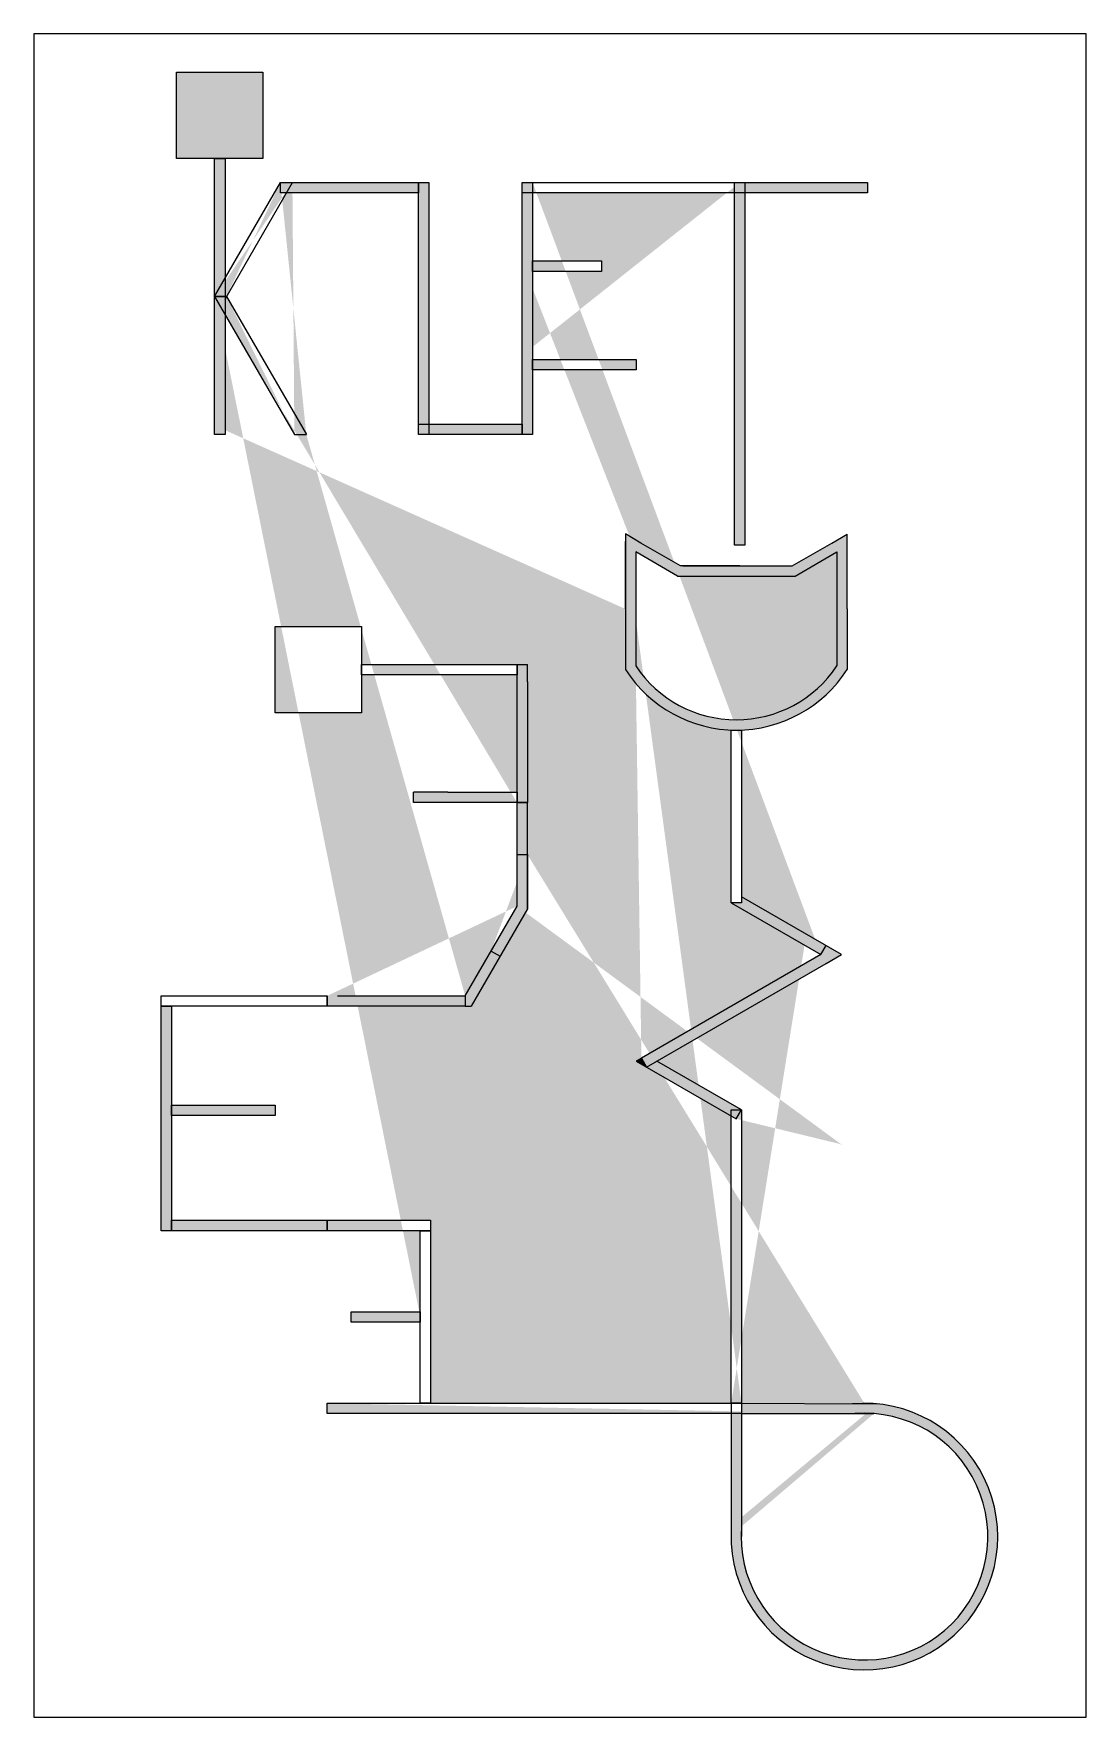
# Model space of a CAD drawing. Header units: inches. Extents: x -10 to 294, y -494 to -7.
import ezdxf

# ---------------------------------------------------------------- set-up
doc = ezdxf.new("R2010")
doc.units = ezdxf.units.IN
doc.header["$MEASUREMENT"] = 0
doc.layers.add('Layer 1', color=7, linetype='Continuous', true_color=0x000000)
doc.layers.add('Layer1', color=7, linetype='Continuous', true_color=0x000000)
doc.layers.add('Layer2', color=7, linetype='Continuous', lineweight=0, true_color=0x000000)

msp = doc.modelspace()

# ---------------------------------------------------------------- hatches: boundary and pattern name
at = {"layer": 'Layer 1', "true_color": 0x000000}
h = msp.add_hatch(color=18, dxfattribs=at)
h.dxf.hatch_style = 1
h.paths.add_polyline_path([(56.1, -17.79), (31.1, -17.79), (31.1, -42.79), (56.1, -42.79)], flags=17)
h.paths.add_polyline_path([(45.1, -42.79), (42.1, -42.79), (42.1, -82.79), (45.1, -77.59)], flags=17)
h.paths.add_polyline_path([(45.1, -87.99), (42.1, -82.79), (42.1, -122.79), (45.1, -122.79)], flags=16)
h.paths.add_polyline_path([(45.1, -82.79), (42.1, -82.79), (45.1, -87.99)], flags=16)
h.paths.add_polyline_path([(45.1, -77.59), (42.1, -82.79), (45.1, -82.79)], flags=17)
h.paths.add_polyline_path([(62.88, -52.79), (61.15, -52.79), (61.15, -49.79), (45.1, -77.59), (45.1, -82.79), (45.1, -83.59)], flags=17)
h.paths.add_polyline_path([(45.56, -82.79), (45.1, -83.59), (45.1, -87.99), (65.19, -122.79), (68.65, -122.79)], flags=17)
h.paths.add_polyline_path([(101.15, -49.79), (64.61, -49.79), (62.88, -52.79), (101.15, -52.79)], flags=16)
h.paths.add_polyline_path([(64.61, -49.79), (61.15, -49.79), (61.15, -52.79), (62.88, -52.79)], flags=16)
h.paths.add_polyline_path([(104.15, -49.79), (101.15, -49.79), (101.15, -119.79), (104.15, -119.79)], flags=17)
h.paths.add_polyline_path([(131.15, -119.79), (104.15, -119.79), (104.15, -122.79), (131.15, -122.79)], flags=16)
h.paths.add_polyline_path([(104.15, -119.79), (101.15, -119.79), (101.15, -122.79), (104.15, -122.79)], flags=17)
h.paths.add_polyline_path([(134.15, -52.79), (131.15, -52.79), (131.15, -122.79), (134.15, -122.79)], flags=17)
h.paths.add_polyline_path([(56.1, -42.79), (31.1, -42.79), (31.1, -17.79), (56.1, -17.79)])
h.paths.add_polyline_path([(26.65, -353.38), (26.65, -288.38), (29.65, -288.38), (29.65, -353.38)])
h.paths.add_polyline_path([(74.65, -353.38), (29.65, -353.38), (29.65, -350.38), (74.65, -350.38)])
h.paths.add_polyline_path([(194.65, -406.38), (74.65, -406.38), (74.65, -403.38), (194.65, -403.38)], flags=17)
h.paths.add_polyline_path([(45.1, -122.79), (42.1, -122.79), (42.1, -82.79), (45.1, -82.79)], flags=17)
h.paths.add_polyline_path([(101.15, -52.79), (61.15, -52.79), (61.15, -49.79), (101.15, -49.79)], flags=17)
h.paths.add_polyline_path([(101.15, -122.79), (101.15, -49.79), (104.15, -49.79), (104.15, -122.79)])
h.paths.add_polyline_path([(45.1, -82.79), (42.1, -82.79), (42.1, -42.79), (45.1, -42.79)])
h.paths.add_polyline_path([(131.15, -122.79), (101.15, -122.79), (101.15, -119.79), (131.15, -119.79)], flags=17)
h.paths.add_polyline_path([(84.65, -203.4), (59.65, -203.4), (59.65, -178.4), (84.65, -178.4)], flags=17)
h.paths.add_polyline_path([(84.65, -189.4), (129.65, -189.4), (129.65, -192.4), (84.65, -192.4)], flags=16)
h.paths.add_polyline_path([(104.65, -353.38), (74.65, -353.38), (74.65, -350.38), (104.65, -350.38)], flags=17)
h.paths.add_polyline_path([(101.65, -379.88), (81.65, -379.88), (81.65, -376.88), (101.65, -376.88)], flags=17)
h.paths.add_polyline_path([(101.65, -403.38), (101.65, -353.38), (104.65, -353.38), (104.65, -403.38)], flags=17)
h.paths.add_polyline_path([(191.65, -258.38), (191.65, -208.38), (194.65, -208.38), (194.65, -258.38)], flags=17)
h.paths.add_polyline_path([(131.15, -122.79), (131.15, -49.79), (134.15, -49.79), (134.15, -122.79)])
h.paths.add_polyline_path([(164.15, -104), (134.15, -104), (134.15, -101), (164.15, -101)], flags=17)
h.paths.add_polyline_path([(154.15, -75.5), (134.15, -75.5), (134.15, -72.5), (154.15, -72.5)], flags=17)
h.paths.add_polyline_path([(231.14, -52.79), (131.14, -52.79), (131.14, -49.79), (231.14, -49.79)], flags=17)
h.paths.add_polyline_path([(192.65, -154.79), (192.65, -49.79), (195.65, -49.79), (195.65, -154.79)], flags=17)
h.paths.add_polyline_path([(191.65, -403.38), (191.65, -318.38), (194.65, -318.38), (194.65, -403.38)], flags=17)
h.paths.add_polyline_path([(59.65, -320.06), (49.65, -320.06), (29.65, -320.06), (29.65, -317.06), (59.65, -317.06)])
h.paths.add_polyline_path([(74.65, -288.38), (71.65, -288.38), (26.65, -288.38), (26.65, -285.38), (74.65, -285.38)], flags=17)
edge = h.paths.add_edge_path(flags=17)
edge.add_line((74.65, -288.38), (71.65, -288.38))
edge.add_line((74.65, -288.38), (74.65, -285.38))
edge.add_line((26.65, -285.38), (74.65, -285.38))
edge.add_line((26.65, -288.38), (26.65, -285.38))
edge.add_line((71.65, -288.38), (26.65, -288.38))
h.paths.add_polyline_path([(129.65, -226.4), (109.65, -226.4), (99.65, -226.4), (99.65, -229.4), (129.65, -229.4)], flags=17)
h.paths.add_polyline_path([(132.65, -229.4), (129.65, -229.4)], flags=0)
edge = h.paths.add_edge_path(flags=17)
edge.add_line((114.65, -288.38), (116.38, -288.38))
edge.add_line((132.65, -260.2), (116.38, -288.38))
edge.add_line((132.65, -260.2), (132.65, -229.4))
edge.add_line((132.65, -229.4), (129.65, -229.4))
edge.add_line((129.65, -259.4), (129.65, -229.4))
edge.add_line((129.65, -259.4), (114.65, -285.38))
edge.add_line((114.65, -285.38), (114.65, -288.38))
h.paths.add_polyline_path([(74.65, -285.38), (74.65, -288.38)], flags=17)
edge = h.paths.add_edge_path(flags=16)
edge.add_line((114.65, -288.38), (116.38, -288.38))
edge.add_line((114.65, -285.38), (114.65, -288.38))
edge.add_line((114.65, -285.38), (129.65, -259.4))
edge.add_line((129.65, -259.4), (129.65, -229.4))
edge.add_line((129.65, -229.4), (132.65, -229.4))
edge.add_line((132.65, -260.2), (132.65, -229.4))
edge.add_line((132.65, -260.2), (116.38, -288.38))
h.paths.add_polyline_path([(194.15, -160.79), (177.65, -160.79)], flags=0)
edge = h.paths.add_edge_path(flags=16)
edge.add_line((161.02, -173.29), (161.02, -190.79))
edge.add_arc((193.15, -170.25), 38.13, 212.595, 327.405)
edge.add_line((225.27, -173.29), (225.27, -190.79))
edge.add_line((225.27, -173.29), (225.27, -151.61))
edge.add_line((220.77, -154.19), (225.27, -151.61))
edge.add_line((209.34, -160.79), (220.77, -154.19))
edge.add_line((207.65, -160.79), (209.34, -160.79))
edge.add_line((194.15, -160.79), (207.65, -160.79))
edge.add_line((177.65, -160.79), (194.15, -160.79))
edge.add_line((177.65, -160.79), (176.95, -160.79))
edge.add_line((176.95, -160.79), (165.52, -154.19))
edge.add_line((165.52, -154.19), (161.02, -151.54))
edge.add_line((161.02, -151.54), (161.02, -173.29))
edge = h.paths.add_edge_path(flags=0)
edge.add_line((161.02, -173.29), (161.02, -190.79))
edge.add_line((161.02, -151.54), (161.02, -173.29))
edge.add_line((165.52, -154.19), (161.02, -151.54))
edge.add_line((176.95, -160.79), (165.52, -154.19))
edge.add_line((177.65, -160.79), (176.95, -160.79))
edge.add_line((194.15, -160.79), (177.65, -160.79))
edge.add_line((194.15, -160.79), (207.65, -160.79))
edge.add_line((207.65, -160.79), (209.34, -160.79))
edge.add_line((209.34, -160.79), (220.77, -154.19))
edge.add_line((220.77, -154.19), (225.27, -151.61))
edge.add_line((225.27, -173.29), (225.27, -151.61))
edge.add_line((225.27, -173.29), (225.27, -190.79))
edge.add_arc((193.15, -170.25), 38.13, 212.595, 327.405)
edge = h.paths.add_edge_path(flags=0)
edge.add_line((164.02, -156.79), (164.02, -189.79))
edge.add_arc((193.15, -170.38), 35, 213.6824, 326.3176)
edge.add_line((222.27, -189.79), (222.27, -156.79))
edge.add_line((222.27, -156.79), (210.15, -163.79))
edge.add_line((210.15, -163.79), (176.15, -163.79))
edge.add_line((176.15, -163.79), (164.02, -156.79))
edge = h.paths.add_edge_path()
edge.add_arc((230.25, -442), 38.61, 178.5515, 455.0843)
edge.add_line((194.65, -406.38), (224.65, -406.38))
edge.add_line((224.65, -406.38), (233.01, -406.38))
edge.add_arc((230.25, -442), 35.73, 175.2783, 454.4213)
edge.add_line((74.65, -403.38), (104.65, -403.38))
edge.add_line((101.65, -403.38), (101.65, -378.38))
edge.add_line((42.1, -82.79), (61.15, -49.79))
edge.add_line((45.1, -83.59), (64.61, -49.79))
edge.add_line((42.1, -82.79), (65.19, -122.79))
edge.add_line((45.56, -82.79), (68.65, -122.79))
edge.add_line((61.15, -49.79), (64.61, -49.79))
edge.add_line((65.19, -122.79), (68.65, -122.79))
edge.add_line((114.65, -285.38), (74.65, -285.38))
edge.add_line((129.65, -259.4), (129.65, -229.4))
edge.add_line((45.1, -87.99), (65.19, -122.79))
edge.add_line((45.1, -87.99), (45.1, -121.5))
edge.add_line((161.02, -173.29), (161.02, -153.79))
edge.add_line((194.65, -403.39), (230.25, -403.39))
edge.add_line((132.65, -244.4), (132.65, -260.2))
edge.add_line((129.65, -244.4), (132.65, -244.4))
edge.add_line((122.15, -272.39), (124.75, -273.89))
edge.add_line((114.65, -285.38), (129.65, -259.4))
edge.add_line((223.59, -328.4), (223.63, -328.38))
edge.add_line((193.15, -320.98), (194.65, -318.38))
edge.add_line((164.17, -304.25), (193.15, -320.98))
edge.add_line((194.65, -318.38), (170.17, -304.25))
edge.add_line((167.17, -305.98), (219.13, -275.98))
edge.add_line((165.67, -303.38), (167.17, -305.98))
edge.add_line((217.63, -273.38), (165.67, -303.38))
edge.add_line((219.13, -275.98), (223.59, -273.4))
edge.add_line((223.63, -273.38), (194.65, -256.65))
edge.add_line((217.63, -273.38), (219.13, -270.78))
edge.add_line((191.65, -258.38), (217.63, -273.38))
edge.add_line((134.15, -49.79), (194.15, -49.79))
edge.add_line((131.15, -99.79), (131.15, -72.79))
edge.add_line((164.02, -156.79), (176.5, -163.99))
edge.add_line((164.02, -156.79), (164.02, -190))
edge.add_line((165.67, -303.38), (164.17, -304.25))
edge.add_line((217.63, -273.38), (205.02, -280.66))
edge.add_line((217.63, -273.38), (212.91, -270.66))
edge.add_line((191.65, -403.38), (191.66, -443))
edge.add_line((191.65, -403.38), (234.04, -403.58))
edge.add_line((194.65, -436.38), (194.65, -442))
edge.add_line((194.65, -406.38), (194.65, -439.06))
h.paths.add_polyline_path([(16.33, -33.5), (29.67, -33.5), (29.67, -27.5), (16.33, -27.5)], flags=9)
h.paths.add_polyline_path([(37.33, -16), (50.67, -16), (50.67, -10), (37.33, -10)], flags=9)
h.paths.add_polyline_path([(87.39, -298.79), (100.05, -298.79), (100.05, -292.79), (87.39, -292.79)], flags=25)
h.paths.add_polyline_path([(38.32, -314.17), (50.98, -314.17), (50.98, -308.17), (38.32, -308.17)], flags=9)
h.paths.add_polyline_path([(45.1, -280.97), (58.43, -280.97), (58.43, -274.97), (45.1, -274.97)], flags=24)
h.paths.add_polyline_path([(84.15, -402.5), (92.15, -402.5), (92.15, -396.5), (84.15, -396.5)], flags=24)
h.paths.add_polyline_path([(46.53, -345.97), (59.86, -345.97), (59.86, -339.97), (46.53, -339.97)], flags=25)
h.paths.add_polyline_path([(126.98, -415.5), (142.32, -415.5), (142.32, -409.5), (126.98, -409.5)], flags=25)
h.paths.add_polyline_path([(29.67, -85.79), (42.33, -85.79), (42.33, -79.79), (29.67, -79.79)], flags=9)
h.paths.add_polyline_path([(45.98, -114.19), (56.65, -114.19), (56.65, -108.19), (45.98, -108.19)], flags=24)
h.paths.add_polyline_path([(74.82, -47.5), (87.48, -47.5), (87.48, -41.5), (74.82, -41.5)], flags=9)
h.paths.add_polyline_path([(105.67, -87.79), (118.33, -87.79), (118.33, -81.79), (105.67, -81.79)], flags=24)
h.paths.add_polyline_path([(108.32, -237), (120.98, -237), (120.98, -231), (108.32, -231)], flags=24)
h.paths.add_polyline_path([(126.76, -281.09), (135.43, -281.09), (135.43, -275.09), (126.76, -275.09)], flags=25)
h.paths.add_polyline_path([(102.3, -278.53), (115.63, -278.53), (115.63, -272.53), (102.3, -272.53)], flags=25)
h.paths.add_polyline_path([(114.06, -260.01), (127.39, -260.01), (127.39, -254.01), (114.06, -254.01)], flags=25)
h.paths.add_polyline_path([(136.5, -227.8), (144.5, -227.8), (144.5, -221.8), (136.5, -221.8)], flags=25)
h.paths.add_polyline_path([(165.04, -170.78), (175.71, -170.78), (175.71, -164.78), (165.04, -164.78)], flags=8)
h.paths.add_polyline_path([(167.62, -151.46), (179.62, -151.46), (179.62, -145.46), (167.62, -145.46)], flags=25)
h.paths.add_polyline_path([(56.36, -74.53), (65.02, -74.53), (65.02, -68.53), (56.36, -68.53)], flags=24)
h.paths.add_polyline_path([(58.8, -102.31), (67.47, -102.31), (67.47, -96.31), (58.8, -96.31)], flags=24)
h.paths.add_polyline_path([(110.98, -130.42), (124.32, -130.42), (124.32, -124.42), (110.98, -124.42)], flags=25)
h.paths.add_polyline_path([(110.98, -130.42), (124.32, -130.42), (124.32, -124.42), (110.98, -124.42)], flags=24)
h.paths.add_polyline_path([(143.51, -96.59), (156.18, -96.59), (156.18, -90.59), (143.51, -90.59)], flags=25)
h.paths.add_polyline_path([(167.46, -69.61), (180.12, -69.61), (180.12, -63.61), (167.46, -63.61)], flags=25)
h.paths.add_polyline_path([(44.89, -194.11), (58.22, -194.11), (58.22, -188.11), (44.89, -188.11)], flags=25)
h.paths.add_polyline_path([(65.89, -176.61), (79.22, -176.61), (79.22, -170.61), (65.89, -170.61)], flags=24)
h.paths.add_polyline_path([(99.44, -202.81), (112.77, -202.81), (112.77, -196.81), (99.44, -196.81)], flags=25)
h.paths.add_polyline_path([(206.41, -400.5), (215.07, -400.5), (215.07, -394.5), (206.41, -394.5)], flags=25)
h.paths.add_polyline_path([(84.01, -345.97), (96.68, -345.97), (96.68, -339.97), (84.01, -339.97)], flags=25)
h.paths.add_polyline_path([(85.32, -373.99), (97.98, -373.99), (97.98, -367.99), (85.32, -367.99)], flags=25)
h.paths.add_polyline_path([(143.51, -96.59), (156.18, -96.59), (156.18, -90.59), (143.51, -90.59)], flags=24)
h.paths.add_polyline_path([(167.46, -69.61), (180.12, -69.61), (180.12, -63.61), (167.46, -63.61)], flags=24)
h.paths.add_polyline_path([(173.8, -47.43), (188.47, -47.43), (188.47, -41.43), (173.8, -41.43)], flags=9)
h.paths.add_polyline_path([(228.67, -174.2), (237.33, -174.2), (237.33, -168.2), (228.67, -168.2)], flags=25)
h.paths.add_polyline_path([(188.28, -283.86), (196.28, -283.86), (196.28, -277.86), (188.28, -277.86)], flags=25)
h.paths.add_polyline_path([(192.67, -276.38), (203.34, -276.38), (203.34, -270.38), (192.67, -270.38)], flags=24)
h.paths.add_polyline_path([(179.15, -308.54), (187.15, -308.54), (187.15, -302.54), (179.15, -302.54)], flags=25)
h.paths.add_polyline_path([(189.07, -171.5), (197.07, -171.5), (197.07, -165.5), (189.07, -165.5)], flags=8)
h.paths.add_polyline_path([(198, -235.51), (206, -235.51), (206, -229.51), (198, -229.51)], flags=25)
h.paths.add_polyline_path([(199.5, -106.79), (209.5, -106.79), (209.5, -100.79), (199.5, -100.79)], flags=25)
h.paths.add_polyline_path([(195.33, -363.88), (208.67, -363.88), (208.67, -357.88), (195.33, -357.88)], flags=25)
h.paths.add_polyline_path([(221.92, -445), (238.59, -445), (238.59, -439), (221.92, -439)], flags=25)
h = msp.add_hatch(color=18, dxfattribs=at)
h.dxf.hatch_style = 1
h.paths.add_polyline_path([(225.27, -151.61), (220.77, -154.19), (209.34, -160.79), (207.65, -160.79), (194.15, -160.79), (177.65, -160.79), (176.95, -160.79), (165.52, -154.19), (161.02, -151.54), (161.02, -173.29), (161.02, -190.79, 0.547541), (225.27, -190.79), (225.27, -173.29)])
h.paths.add_polyline_path([(222.27, -156.79), (222.27, -189.79, -0.53527), (164.02, -189.79), (164.02, -156.79), (176.15, -163.79), (210.15, -163.79)], flags=16)
h.paths.add_polyline_path([(195.65, -49.79), (192.65, -49.79), (192.65, -52.79), (195.65, -52.79)])
h.paths.add_polyline_path([(134.15, -49.79), (131.15, -49.79), (131.15, -52.79), (134.15, -52.79)])
h.paths.add_polyline_path([(134.15, -52.79), (131.15, -52.79), (131.15, -122.79), (134.15, -122.79)])
h.paths.add_polyline_path([(104.15, -49.79), (101.15, -49.79), (101.15, -52.79), (101.15, -119.79), (104.15, -119.79)])
h.paths.add_polyline_path([(101.15, -49.79), (64.61, -49.79), (62.88, -52.79), (101.15, -52.79)])
h.paths.add_polyline_path([(64.61, -49.79), (61.15, -49.79), (61.15, -52.79), (62.88, -52.79)])
h.paths.add_polyline_path([(45.1, -77.59), (42.1, -82.79), (45.1, -82.79)], flags=17)
h.paths.add_polyline_path([(45.1, -82.79), (42.1, -82.79), (45.1, -87.99)])
h.paths.add_polyline_path([(45.1, -87.99), (42.1, -82.79), (42.1, -122.79), (45.1, -122.79)])
h.paths.add_polyline_path([(45.1, -42.79), (42.1, -42.79), (42.1, -82.79), (45.1, -77.59)])
h.paths.add_polyline_path([(56.1, -17.79), (31.1, -17.79), (31.1, -42.79), (56.1, -42.79)])
h.paths.add_polyline_path([(131.15, -119.79), (104.15, -119.79), (104.15, -122.79), (131.15, -122.79)])
h.paths.add_polyline_path([(194.65, -256.65), (194.65, -258.38), (191.65, -258.38), (217.63, -273.38), (219.13, -270.78)])
h.paths.add_polyline_path([(223.63, -273.38), (219.13, -270.78), (217.63, -273.38), (165.67, -303.38), (167.17, -305.98), (219.13, -275.98)])
h.paths.add_polyline_path([(170.17, -304.25), (167.17, -305.98), (191.65, -320.11), (191.65, -318.38), (194.65, -318.38)])
h.paths.add_polyline_path([(234.04, -403.58), (194.65, -403.39), (194.65, -406.38), (224.65, -406.38), (227.5, -406.38, -2.715837), (194.65, -439.06), (194.65, -436.38), (194.65, -406.38), (191.65, -406.38), (191.66, -443, 2.216977)])
h.paths.add_polyline_path([(114.65, -285.38), (74.65, -285.38), (74.65, -288.38), (114.65, -288.38)])
h.paths.add_polyline_path([(124.75, -273.89), (122.15, -272.39), (114.65, -285.38), (114.65, -288.38), (116.38, -288.38)])
h.paths.add_polyline_path([(132.65, -260.2), (132.65, -244.4), (129.65, -244.4), (129.65, -259.4), (122.15, -272.39), (124.75, -273.89)])
h.paths.add_polyline_path([(132.65, -229.4), (129.65, -229.4), (129.65, -244.4), (132.65, -244.4)])
h = msp.add_hatch(color=18, dxfattribs=at)
h.dxf.hatch_style = 1
h.paths.add_polyline_path([(132.65, -194.4), (132.65, -189.4), (129.65, -189.4), (129.65, -229.4), (132.65, -229.4)])
at = {"layer": 'Layer1'}
h = msp.add_hatch(color=256, dxfattribs=at)
h.dxf.hatch_style = 1
h.paths.add_polyline_path([(165.67, -303.38), (164.17, -304.25), (167.17, -305.98)])

# ---------------------------------------------------------------- linework, layer by layer
at = {"layer": 'Layer 1'}
for p, q in [((132.65, -194.4), (132.65, -189.4)), ((109.65, -226.4), (99.65, -226.4)), ((74.65, -288.38), (71.65, -288.38)), ((59.65, -320.06), (49.65, -320.06))]:
    msp.add_line(p, q, dxfattribs=at)
msp.add_lwpolyline([(-10.3, -494.34), (294.5, -494.34), (294.5, -6.66), (-10.3, -6.66)], close=True, dxfattribs=at)
at = {"layer": 'Layer 1', "lineweight": 0}
for points in [[(56.1, -42.79), (31.1, -42.79), (31.1, -17.79), (56.1, -17.79), (56.1, -42.79)], [(45.1, -82.79), (42.1, -82.79), (42.1, -42.79), (45.1, -42.79), (45.1, -82.79)], [(101.15, -52.79), (61.15, -52.79), (61.15, -49.79), (101.15, -49.79), (101.15, -52.79)], [(101.15, -122.79), (101.15, -49.79), (104.15, -49.79), (104.15, -122.79), (101.15, -122.79)], [(231.14, -52.79), (131.14, -52.79), (131.14, -49.79), (231.14, -49.79), (231.14, -52.79)], [(131.15, -122.79), (131.15, -49.79), (134.15, -49.79), (134.15, -122.79), (131.15, -122.79)], [(192.65, -154.79), (192.65, -49.79), (195.65, -49.79), (195.65, -154.79), (192.65, -154.79)], [(154.15, -75.5), (134.15, -75.5), (134.15, -72.5), (154.15, -72.5), (154.15, -75.5)], [(45.1, -122.79), (42.1, -122.79), (42.1, -82.79), (45.1, -82.79), (45.1, -122.79)], [(164.15, -104), (134.15, -104), (134.15, -101), (164.15, -101), (164.15, -104)], [(131.15, -122.79), (101.15, -122.79), (101.15, -119.79), (131.15, -119.79), (131.15, -122.79)], [(84.65, -203.4), (59.65, -203.4), (59.65, -178.4), (84.65, -178.4), (84.65, -203.4)], [(84.65, -189.4), (129.65, -189.4), (129.65, -192.4), (84.65, -192.4), (84.65, -189.4)], [(132.65, -194.4), (132.65, -229.4), (129.65, -229.4), (129.65, -189.4), (132.65, -189.4)], [(191.65, -258.38), (191.65, -208.38), (194.65, -208.38), (194.65, -258.38), (191.65, -258.38)], [(109.65, -226.4), (129.65, -226.4), (129.65, -229.4), (99.65, -229.4), (99.65, -226.4)], [(71.65, -288.38), (26.65, -288.38), (26.65, -285.38), (74.65, -285.38), (74.65, -288.38)], [(77.65, -285.38), (114.65, -285.38), (114.65, -288.38), (74.65, -288.38), (74.65, -285.38)], [(26.65, -353.38), (26.65, -288.38), (29.65, -288.38), (29.65, -353.38), (26.65, -353.38)], [(49.65, -320.06), (29.65, -320.06), (29.65, -317.06), (59.65, -317.06), (59.65, -320.06)], [(191.65, -403.38), (191.65, -318.38), (194.65, -318.38), (194.65, -403.38), (191.65, -403.38)], [(74.65, -353.38), (29.65, -353.38), (29.65, -350.38), (74.65, -350.38), (74.65, -353.38)], [(104.65, -353.38), (74.65, -353.38), (74.65, -350.38), (104.65, -350.38), (104.65, -353.38)], [(101.65, -403.38), (101.65, -353.38), (104.65, -353.38), (104.65, -403.38), (101.65, -403.38)], [(101.65, -379.88), (81.65, -379.88), (81.65, -376.88), (101.65, -376.88), (101.65, -379.88)], [(194.65, -406.38), (74.65, -406.38), (74.65, -403.38), (194.65, -403.38), (194.65, -406.38)]]:
    msp.add_lwpolyline(points, dxfattribs=at)
at = {"layer": 'Layer1'}
for p, q in [((165.67, -303.38), (164.17, -304.25)), ((191.65, -403.38), (191.66, -443)), ((191.65, -403.38), (234.04, -403.58)), ((194.65, -406.38), (224.65, -406.38)), ((194.65, -406.38), (194.65, -439.06)), ((224.65, -406.38), (233.01, -406.38)), ((194.65, -436.38), (194.65, -442))]:
    msp.add_line(p, q, dxfattribs=at)
for radius, start, end in [(38.61, 178.5515, 95.0843), (35.73, 175.2783, 94.4213)]:
    msp.add_arc((230.25, -442), radius, start, end, dxfattribs=at)
at = {"layer": 'Layer2'}
for p, q in [((42.1, -82.79), (61.15, -49.79)), ((45.1, -83.59), (64.61, -49.79)), ((61.15, -49.79), (64.61, -49.79)), ((134.15, -49.79), (194.15, -49.79)), ((131.15, -99.79), (131.15, -72.79)), ((42.1, -82.79), (65.19, -122.79)), ((45.56, -82.79), (68.65, -122.79)), ((65.19, -122.79), (68.65, -122.79)), ((161.02, -151.54), (161.02, -173.29)), ((165.52, -154.19), (161.02, -151.54)), ((161.02, -173.29), (161.02, -153.79)), ((176.95, -160.79), (165.52, -154.19)), ((209.34, -160.79), (220.77, -154.19)), ((220.77, -154.19), (225.27, -151.61)), ((225.27, -173.29), (225.27, -151.61)), ((176.15, -163.79), (164.02, -156.79)), ((164.02, -156.79), (164.02, -189.79)), ((177.65, -160.79), (176.95, -160.79)), ((194.15, -160.79), (177.65, -160.79)), ((177.65, -160.79), (194.15, -160.79)), ((194.15, -160.79), (207.65, -160.79)), ((207.65, -160.79), (209.34, -160.79)), ((210.15, -163.79), (222.27, -156.79)), ((222.27, -156.79), (222.27, -189.79)), ((176.15, -163.79), (210.15, -163.79)), ((161.02, -173.29), (161.02, -190.79)), ((225.27, -173.29), (225.27, -190.79)), ((129.65, -259.4), (129.65, -229.4)), ((129.65, -229.4), (132.65, -229.4)), ((132.65, -260.2), (132.65, -229.4)), ((129.65, -244.4), (132.65, -244.4)), ((132.65, -244.4), (132.65, -260.2)), ((191.65, -258.38), (217.63, -273.38)), ((223.63, -273.38), (194.65, -256.65)), ((114.65, -285.38), (129.65, -259.4)), ((132.65, -260.2), (116.38, -288.38)), ((122.15, -272.39), (124.75, -273.89)), ((217.63, -273.38), (219.13, -270.78)), ((217.63, -273.38), (165.67, -303.38)), ((167.17, -305.98), (219.13, -275.98)), ((219.13, -275.98), (223.59, -273.4)), ((114.65, -288.38), (116.38, -288.38)), ((164.17, -304.25), (193.15, -320.98)), ((165.67, -303.38), (167.17, -305.98)), ((194.65, -318.38), (170.17, -304.25)), ((193.15, -320.98), (194.65, -318.38)), ((223.59, -328.4), (223.63, -328.38)), ((101.65, -403.38), (101.65, -378.38)), ((74.65, -403.38), (104.65, -403.38))]:
    msp.add_line(p, q, dxfattribs=at)
for centre, radius, start, end in [((193.15, -170.38), 35, 213.6824, 326.3176), ((193.15, -170.25), 38.13, 212.595, 327.405)]:
    msp.add_arc(centre, radius, start, end, dxfattribs=at)

doc.saveas('drawing.dxf')
